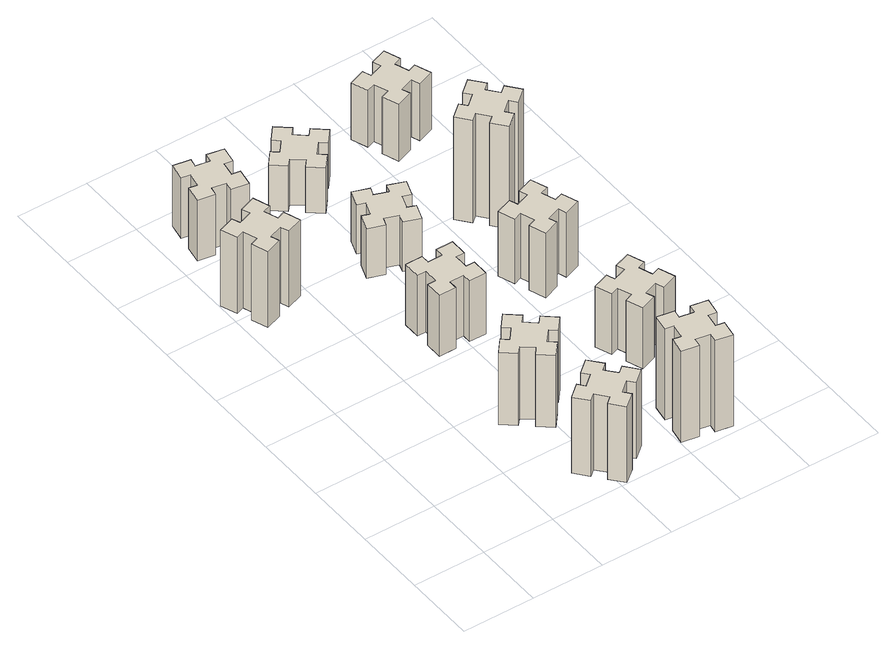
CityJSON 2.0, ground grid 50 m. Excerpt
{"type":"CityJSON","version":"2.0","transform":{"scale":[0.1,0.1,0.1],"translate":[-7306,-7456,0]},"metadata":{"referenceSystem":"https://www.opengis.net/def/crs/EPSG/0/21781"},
"CityObjects":{
"building1":{"type":"Building","attributes":{"class":"1000","function":"1000","usage":"1000","yearOfConstruction":2016,"roofType":"1000","measuredHeight":60,"storeysAboveGround":30,"storeysBelowGround":0},"geometry":[{"type":"Solid","lod":"1","boundaries":[[[[0,1,2,3,4,5,6,7,8,9,10,11,12,13,14,15,16,17,18,19]],[[17,16,20,21]],[[16,15,22,20]],[[15,14,23,22]],[[14,13,24,23]],[[13,12,25,24]],[[12,11,26,25]],[[11,10,27,26]],[[10,9,28,27]],[[9,8,29,28]],[[8,7,30,29]],[[7,6,31,30]],[[6,5,32,31]],[[5,4,33,32]],[[4,3,34,33]],[[3,2,35,34]],[[2,1,36,35]],[[1,0,37,36]],[[0,19,38,37]],[[19,18,39,38]],[[18,17,21,39]],[[24,25,26,27,28,29,30,31,32,33,34,35,36,37,38,39,21,20,22,23]]]]}]},
"building2":{"type":"Building","attributes":{"class":"1000","function":"1000","usage":"1000","yearOfConstruction":2016,"roofType":"1000","measuredHeight":60,"storeysAboveGround":30,"storeysBelowGround":0},"geometry":[{"type":"Solid","lod":"1","boundaries":[[[[40,41,42,43,44,45,46,47,48,49,50,51,52,53,54,55,56,57,58,59]],[[57,56,60,61]],[[56,55,62,60]],[[55,54,63,62]],[[54,53,64,63]],[[53,52,65,64]],[[52,51,66,65]],[[51,50,67,66]],[[50,49,68,67]],[[49,48,69,68]],[[48,47,70,69]],[[47,46,71,70]],[[46,45,72,71]],[[45,44,73,72]],[[44,43,74,73]],[[43,42,75,74]],[[42,41,76,75]],[[41,40,77,76]],[[40,59,78,77]],[[59,58,79,78]],[[58,57,61,79]],[[64,65,66,67,68,69,70,71,72,73,74,75,76,77,78,79,61,60,62,63]]]]}]},
"building3":{"type":"Building","attributes":{"class":"1000","function":"1000","usage":"1000","yearOfConstruction":2016,"roofType":"1000","measuredHeight":57,"storeysAboveGround":30,"storeysBelowGround":0},"geometry":[{"type":"Solid","lod":"1","boundaries":[[[[80,81,82,83,84,85,86,87,88,89,90,91,92,93,94,95,96,97,98,99]],[[97,96,100,101]],[[96,95,102,100]],[[95,94,103,102]],[[94,93,104,103]],[[93,92,105,104]],[[92,91,106,105]],[[91,90,107,106]],[[90,89,108,107]],[[89,88,109,108]],[[88,87,110,109]],[[87,86,111,110]],[[86,85,112,111]],[[85,84,113,112]],[[84,83,114,113]],[[83,82,115,114]],[[82,81,116,115]],[[81,80,117,116]],[[80,99,118,117]],[[99,98,119,118]],[[98,97,101,119]],[[104,105,106,107,108,109,110,111,112,113,114,115,116,117,118,119,101,100,102,103]]]]}]},
"building4":{"type":"Building","attributes":{"class":"1000","function":"1000","usage":"1000","yearOfConstruction":2016,"roofType":"1000","measuredHeight":48,"storeysAboveGround":30,"storeysBelowGround":0},"geometry":[{"type":"Solid","lod":"1","boundaries":[[[[120,121,122,123,124,125,126,127,128,129,130,131,132,133,134,135,136,137,138,139]],[[137,136,140,141]],[[136,135,142,140]],[[135,134,143,142]],[[134,133,144,143]],[[133,132,145,144]],[[132,131,146,145]],[[131,130,147,146]],[[130,129,148,147]],[[129,128,149,148]],[[128,127,150,149]],[[127,126,151,150]],[[126,125,152,151]],[[125,124,153,152]],[[124,123,154,153]],[[123,122,155,154]],[[122,121,156,155]],[[121,120,157,156]],[[120,139,158,157]],[[139,138,159,158]],[[138,137,141,159]],[[144,145,146,147,148,149,150,151,152,153,154,155,156,157,158,159,141,140,142,143]]]]}]},
"building5":{"type":"Building","attributes":{"class":"1000","function":"1000","usage":"1000","yearOfConstruction":2016,"roofType":"1000","measuredHeight":48,"storeysAboveGround":30,"storeysBelowGround":0},"geometry":[{"type":"Solid","lod":"1","boundaries":[[[[160,161,162,163,164,165,166,167,168,169,170,171,172,173,174,175,176,177,178,179]],[[177,176,180,181]],[[176,175,182,180]],[[175,174,183,182]],[[174,173,184,183]],[[173,172,185,184]],[[172,171,186,185]],[[171,170,187,186]],[[170,169,188,187]],[[169,168,189,188]],[[168,167,190,189]],[[167,166,191,190]],[[166,165,192,191]],[[165,164,193,192]],[[164,163,194,193]],[[163,162,195,194]],[[162,161,196,195]],[[161,160,197,196]],[[160,179,198,197]],[[179,178,199,198]],[[178,177,181,199]],[[184,185,186,187,188,189,190,191,192,193,194,195,196,197,198,199,181,180,182,183]]]]}]},
"building6":{"type":"Building","attributes":{"class":"1000","function":"1000","usage":"1000","yearOfConstruction":2016,"roofType":"1000","measuredHeight":72,"storeysAboveGround":30,"storeysBelowGround":0},"geometry":[{"type":"Solid","lod":"1","boundaries":[[[[200,201,202,203,204,205,206,207,208,209,210,211,212,213,214,215,216,217,218,219]],[[217,216,220,221]],[[216,215,222,220]],[[215,214,223,222]],[[214,213,224,223]],[[213,212,225,224]],[[212,211,226,225]],[[211,210,227,226]],[[210,209,228,227]],[[209,208,229,228]],[[208,207,230,229]],[[207,206,231,230]],[[206,205,232,231]],[[205,204,233,232]],[[204,203,234,233]],[[203,202,235,234]],[[202,201,236,235]],[[201,200,237,236]],[[200,219,238,237]],[[219,218,239,238]],[[218,217,221,239]],[[224,225,226,227,228,229,230,231,232,233,234,235,236,237,238,239,221,220,222,223]]]]}]},
"building7":{"type":"Building","attributes":{"class":"1000","function":"1000","usage":"1000","yearOfConstruction":2016,"roofType":"1000","measuredHeight":39,"storeysAboveGround":30,"storeysBelowGround":0},"geometry":[{"type":"Solid","lod":"1","boundaries":[[[[240,241,242,243,244,245,246,247,248,249,250,251,252,253,254,255,256,257,258,259]],[[257,256,260,261]],[[256,255,262,260]],[[255,254,263,262]],[[254,253,264,263]],[[253,252,265,264]],[[252,251,266,265]],[[251,250,267,266]],[[250,249,268,267]],[[249,248,269,268]],[[248,247,270,269]],[[247,246,271,270]],[[246,245,272,271]],[[245,244,273,272]],[[244,243,274,273]],[[243,242,275,274]],[[242,241,276,275]],[[241,240,277,276]],[[240,259,278,277]],[[259,258,279,278]],[[258,257,261,279]],[[264,265,266,267,268,269,270,271,272,273,274,275,276,277,278,279,261,260,262,263]]]]}]},
"building8":{"type":"Building","attributes":{"class":"1000","function":"1000","usage":"1000","yearOfConstruction":2016,"roofType":"1000","measuredHeight":36,"storeysAboveGround":30,"storeysBelowGround":0},"geometry":[{"type":"Solid","lod":"1","boundaries":[[[[280,281,282,283,284,285,286,287,288,289,290,291,292,293,294,295,296,297,298,299]],[[297,296,300,301]],[[296,295,302,300]],[[295,294,303,302]],[[294,293,304,303]],[[293,292,305,304]],[[292,291,306,305]],[[291,290,307,306]],[[290,289,308,307]],[[289,288,309,308]],[[288,287,310,309]],[[287,286,311,310]],[[286,285,312,311]],[[285,284,313,312]],[[284,283,314,313]],[[283,282,315,314]],[[282,281,316,315]],[[281,280,317,316]],[[280,299,318,317]],[[299,298,319,318]],[[298,297,301,319]],[[304,305,306,307,308,309,310,311,312,313,314,315,316,317,318,319,301,300,302,303]]]]}]},
"building9":{"type":"Building","attributes":{"class":"1000","function":"1000","usage":"1000","yearOfConstruction":2016,"roofType":"1000","measuredHeight":48,"storeysAboveGround":30,"storeysBelowGround":0},"geometry":[{"type":"Solid","lod":"1","boundaries":[[[[320,321,322,323,324,325,326,327,328,329,330,331,332,333,334,335,336,337,338,339]],[[337,336,340,341]],[[336,335,342,340]],[[335,334,343,342]],[[334,333,344,343]],[[333,332,345,344]],[[332,331,346,345]],[[331,330,347,346]],[[330,329,348,347]],[[329,328,349,348]],[[328,327,350,349]],[[327,326,351,350]],[[326,325,352,351]],[[325,324,353,352]],[[324,323,354,353]],[[323,322,355,354]],[[322,321,356,355]],[[321,320,357,356]],[[320,339,358,357]],[[339,338,359,358]],[[338,337,341,359]],[[344,345,346,347,348,349,350,351,352,353,354,355,356,357,358,359,341,340,342,343]]]]}]},
"building10":{"type":"Building","attributes":{"class":"1000","function":"1000","usage":"1000","yearOfConstruction":2016,"roofType":"1000","measuredHeight":51,"storeysAboveGround":30,"storeysBelowGround":0},"geometry":[{"type":"Solid","lod":"1","boundaries":[[[[360,361,362,363,364,365,366,367,368,369,370,371,372,373,374,375,376,377,378,379]],[[377,376,380,381]],[[376,375,382,380]],[[375,374,383,382]],[[374,373,384,383]],[[373,372,385,384]],[[372,371,386,385]],[[371,370,387,386]],[[370,369,388,387]],[[369,368,389,388]],[[368,367,390,389]],[[367,366,391,390]],[[366,365,392,391]],[[365,364,393,392]],[[364,363,394,393]],[[363,362,395,394]],[[362,361,396,395]],[[361,360,397,396]],[[360,379,398,397]],[[379,378,399,398]],[[378,377,381,399]],[[384,385,386,387,388,389,390,391,392,393,394,395,396,397,398,399,381,380,382,383]]]]}]},
"building11":{"type":"Building","attributes":{"class":"1000","function":"1000","usage":"1000","yearOfConstruction":2016,"roofType":"1000","measuredHeight":81,"storeysAboveGround":30,"storeysBelowGround":0},"geometry":[{"type":"Solid","lod":"1","boundaries":[[[[400,401,402,403,404,405,406,407,408,409,410,411,412,413,414,415,416,417,418,419]],[[417,416,420,421]],[[416,415,422,420]],[[415,414,423,422]],[[414,413,424,423]],[[413,412,425,424]],[[412,411,426,425]],[[411,410,427,426]],[[410,409,428,427]],[[409,408,429,428]],[[408,407,430,429]],[[407,406,431,430]],[[406,405,432,431]],[[405,404,433,432]],[[404,403,434,433]],[[403,402,435,434]],[[402,401,436,435]],[[401,400,437,436]],[[400,419,438,437]],[[419,418,439,438]],[[418,417,421,439]],[[424,425,426,427,428,429,430,431,432,433,434,435,436,437,438,439,421,420,422,423]]]]}]},
"building12":{"type":"Building","attributes":{"class":"1000","function":"1000","usage":"1000","yearOfConstruction":2016,"roofType":"1000","measuredHeight":45,"storeysAboveGround":30,"storeysBelowGround":0},"geometry":[{"type":"Solid","lod":"1","boundaries":[[[[440,441,442,443,444,445,446,447,448,449,450,451,452,453,454,455,456,457,458,459]],[[457,456,460,461]],[[456,455,462,460]],[[455,454,463,462]],[[454,453,464,463]],[[453,452,465,464]],[[452,451,466,465]],[[451,450,467,466]],[[450,449,468,467]],[[449,448,469,468]],[[448,447,470,469]],[[447,446,471,470]],[[446,445,472,471]],[[445,444,473,472]],[[444,443,474,473]],[[443,442,475,474]],[[442,441,476,475]],[[441,440,477,476]],[[440,459,478,477]],[[459,458,479,478]],[[458,457,461,479]],[[464,465,466,467,468,469,470,471,472,473,474,475,476,477,478,479,461,460,462,463]]]]}]}
},
"vertices":[
[105,2575,0],[139,2481,0],[83,2460,0],[124,2347,0],[237,2389,0],[216,2445,0],[310,2479,0],[330,2423,0],[443,2464,0],[402,2577,0],[346,2556,0],[312,2650,0],[368,2670,0],[327,2783,0],[214,2742,0],[235,2686,0],[141,2652,0],[120,2708,0],[7,2667,0],[49,2554,0],[141,2652,600],[120,2708,600],[235,2686,600],[214,2742,600],[327,2783,600],[368,2670,600],[312,2650,600],[346,2556,600],[402,2577,600],[443,2464,600],[330,2423,600],[310,2479,600],[216,2445,600],[237,2389,600],[124,2347,600],[83,2460,600],[139,2481,600],[105,2575,600],[49,2554,600],[7,2667,600],
[1098,129,0],[1174,193,0],[1213,147,0],[1305,224,0],[1228,316,0],[1182,278,0],[1117,354,0],[1163,393,0],[1086,485,0],[994,408,0],[1033,362,0],[956,297,0],[918,343,0],[826,266,0],[903,174,0],[949,213,0],[1013,136,0],[967,98,0],[1044,6,0],[1136,83,0],[1013,136,600],[967,98,600],[949,213,600],[903,174,600],[826,266,600],[918,343,600],[956,297,600],[1033,362,600],[994,408,600],[1086,485,600],[1163,393,600],[1117,354,600],[1182,278,600],[1228,316,600],[1305,224,600],[1213,147,600],[1174,193,600],[1098,129,600],[1136,83,600],[1044,6,600],
[856,833,0],[933,769,0],[894,723,0],[986,646,0],[1063,738,0],[1017,776,0],[1082,853,0],[1128,814,0],[1205,906,0],[1113,983,0],[1074,937,0],[998,1002,0],[1036,1048,0],[944,1125,0],[867,1033,0],[913,994,0],[849,918,0],[803,956,0],[726,864,0],[818,787,0],[849,918,570],[803,956,570],[913,994,570],[867,1033,570],[944,1125,570],[1036,1048,570],[998,1002,570],[1074,937,570],[1113,983,570],[1205,906,570],[1128,814,570],[1082,853,570],[1017,776,570],[1063,738,570],[986,646,570],[894,723,570],[933,769,570],[856,833,570],[818,787,570],[726,864,570],
[394,3305,0],[295,3322,0],[306,3381,0],[187,3402,0],[167,3284,0],[226,3274,0],[208,3175,0],[149,3186,0],[128,3067,0],[247,3047,0],[257,3106,0],[355,3088,0],[345,3029,0],[463,3008,0],[484,3127,0],[425,3137,0],[442,3235,0],[501,3225,0],[522,3343,0],[404,3364,0],[442,3235,480],[501,3225,480],[425,3137,480],[484,3127,480],[463,3008,480],[345,3029,480],[355,3088,480],[257,3106,480],[247,3047,480],[128,3067,480],[149,3186,480],[208,3175,480],[226,3274,480],[167,3284,480],[187,3402,480],[306,3381,480],[295,3322,480],[394,3305,480],[404,3364,480],[522,3343,480],
[915,1615,0],[1015,1615,0],[1015,1555,0],[1135,1555,0],[1135,1675,0],[1075,1675,0],[1075,1775,0],[1135,1775,0],[1135,1895,0],[1015,1895,0],[1015,1835,0],[915,1835,0],[915,1895,0],[795,1895,0],[795,1775,0],[855,1775,0],[855,1675,0],[795,1675,0],[795,1555,0],[915,1555,0],[855,1675,480],[795,1675,480],[855,1775,480],[795,1775,480],[795,1895,480],[915,1895,480],[915,1835,480],[1015,1835,480],[1015,1895,480],[1135,1895,480],[1135,1775,480],[1075,1775,480],[1075,1675,480],[1135,1675,480],[1135,1555,480],[1015,1555,480],[1015,1615,480],[915,1615,480],[915,1555,480],[795,1555,480],
[1606,314,0],[1588,215,0],[1529,226,0],[1508,107,0],[1627,87,0],[1637,146,0],[1735,128,0],[1725,69,0],[1843,48,0],[1864,167,0],[1805,177,0],[1822,275,0],[1881,265,0],[1902,383,0],[1784,404,0],[1774,345,0],[1675,362,0],[1686,421,0],[1567,442,0],[1547,324,0],[1675,362,720],[1686,421,720],[1774,345,720],[1784,404,720],[1902,383,720],[1881,265,720],[1822,275,720],[1805,177,720],[1864,167,720],[1843,48,720],[1725,69,720],[1735,128,720],[1637,146,720],[1627,87,720],[1508,107,720],[1529,226,720],[1588,215,720],[1606,314,720],[1547,324,720],[1567,442,720],
[981,2379,0],[1075,2345,0],[1054,2289,0],[1167,2247,0],[1208,2360,0],[1152,2381,0],[1186,2475,0],[1242,2454,0],[1283,2567,0],[1170,2608,0],[1150,2552,0],[1056,2586,0],[1077,2642,0],[964,2683,0],[923,2570,0],[979,2550,0],[945,2456,0],[889,2477,0],[847,2364,0],[960,2323,0],[945,2456,390],[889,2477,390],[979,2550,390],[923,2570,390],[964,2683,390],[1077,2642,390],[1056,2586,390],[1150,2552,390],[1170,2608,390],[1283,2567,390],[1242,2454,390],[1186,2475,390],[1152,2381,390],[1208,2360,390],[1167,2247,390],[1054,2289,390],[1075,2345,390],[981,2379,390],[960,2323,390],[847,2364,390],
[913,3314,0],[849,3238,0],[803,3276,0],[726,3184,0],[818,3107,0],[856,3153,0],[933,3089,0],[894,3043,0],[986,2966,0],[1063,3058,0],[1017,3096,0],[1082,3173,0],[1128,3134,0],[1205,3226,0],[1113,3303,0],[1074,3257,0],[998,3322,0],[1036,3368,0],[944,3445,0],[867,3353,0],[998,3322,360],[1036,3368,360],[1074,3257,360],[1113,3303,360],[1205,3226,360],[1128,3134,360],[1082,3173,360],[1017,3096,360],[1063,3058,360],[986,2966,360],[894,3043,360],[933,3089,360],[856,3153,360],[818,3107,360],[726,3184,360],[803,3276,360],[849,3238,360],[913,3314,360],[867,3353,360],[944,3445,360],
[1685,995,0],[1719,901,0],[1663,880,0],[1704,767,0],[1817,809,0],[1796,865,0],[1890,899,0],[1910,843,0],[2023,884,0],[1982,997,0],[1926,976,0],[1892,1070,0],[1948,1090,0],[1907,1203,0],[1794,1162,0],[1815,1106,0],[1721,1072,0],[1700,1128,0],[1587,1087,0],[1629,974,0],[1721,1072,480],[1700,1128,480],[1815,1106,480],[1794,1162,480],[1907,1203,480],[1948,1090,480],[1892,1070,480],[1926,976,480],[1982,997,480],[2023,884,480],[1910,843,480],[1890,899,480],[1796,865,480],[1817,809,480],[1704,767,480],[1663,880,480],[1719,901,480],[1685,995,480],[1629,974,480],[1587,1087,480],
[1826,1816,0],[1792,1910,0],[1848,1930,0],[1807,2043,0],[1694,2002,0],[1715,1946,0],[1621,1912,0],[1600,1968,0],[1487,1927,0],[1529,1814,0],[1585,1835,0],[1619,1741,0],[1563,1720,0],[1604,1607,0],[1717,1649,0],[1696,1705,0],[1790,1739,0],[1810,1683,0],[1923,1724,0],[1882,1837,0],[1790,1739,510],[1810,1683,510],[1696,1705,510],[1717,1649,510],[1604,1607,510],[1563,1720,510],[1619,1741,510],[1585,1835,510],[1529,1814,510],[1487,1927,510],[1600,1968,510],[1621,1912,510],[1715,1946,510],[1694,2002,510],[1807,2043,510],[1848,1930,510],[1792,1910,510],[1826,1816,510],[1882,1837,510],[1923,1724,510],
[1773,2582,0],[1696,2517,0],[1658,2563,0],[1566,2486,0],[1643,2394,0],[1689,2433,0],[1753,2356,0],[1707,2318,0],[1784,2226,0],[1876,2303,0],[1838,2349,0],[1914,2413,0],[1953,2367,0],[2045,2444,0],[1968,2536,0],[1922,2498,0],[1857,2574,0],[1903,2613,0],[1826,2705,0],[1734,2628,0],[1857,2574,810],[1903,2613,810],[1922,2498,810],[1968,2536,810],[2045,2444,810],[1953,2367,810],[1914,2413,810],[1838,2349,810],[1876,2303,810],[1784,2226,810],[1707,2318,810],[1753,2356,810],[1689,2433,810],[1643,2394,810],[1566,2486,810],[1658,2563,810],[1696,2517,810],[1773,2582,810],[1734,2628,810],[1826,2705,810],
[1696,3185,0],[1790,3219,0],[1810,3163,0],[1923,3204,0],[1882,3317,0],[1826,3296,0],[1792,3390,0],[1848,3410,0],[1807,3523,0],[1694,3482,0],[1715,3426,0],[1621,3392,0],[1600,3448,0],[1487,3407,0],[1529,3294,0],[1585,3315,0],[1619,3221,0],[1563,3200,0],[1604,3087,0],[1717,3129,0],[1619,3221,450],[1563,3200,450],[1585,3315,450],[1529,3294,450],[1487,3407,450],[1600,3448,450],[1621,3392,450],[1715,3426,450],[1694,3482,450],[1807,3523,450],[1848,3410,450],[1792,3390,450],[1826,3296,450],[1882,3317,450],[1923,3204,450],[1810,3163,450],[1790,3219,450],[1696,3185,450],[1717,3129,450],[1604,3087,450]
]}
